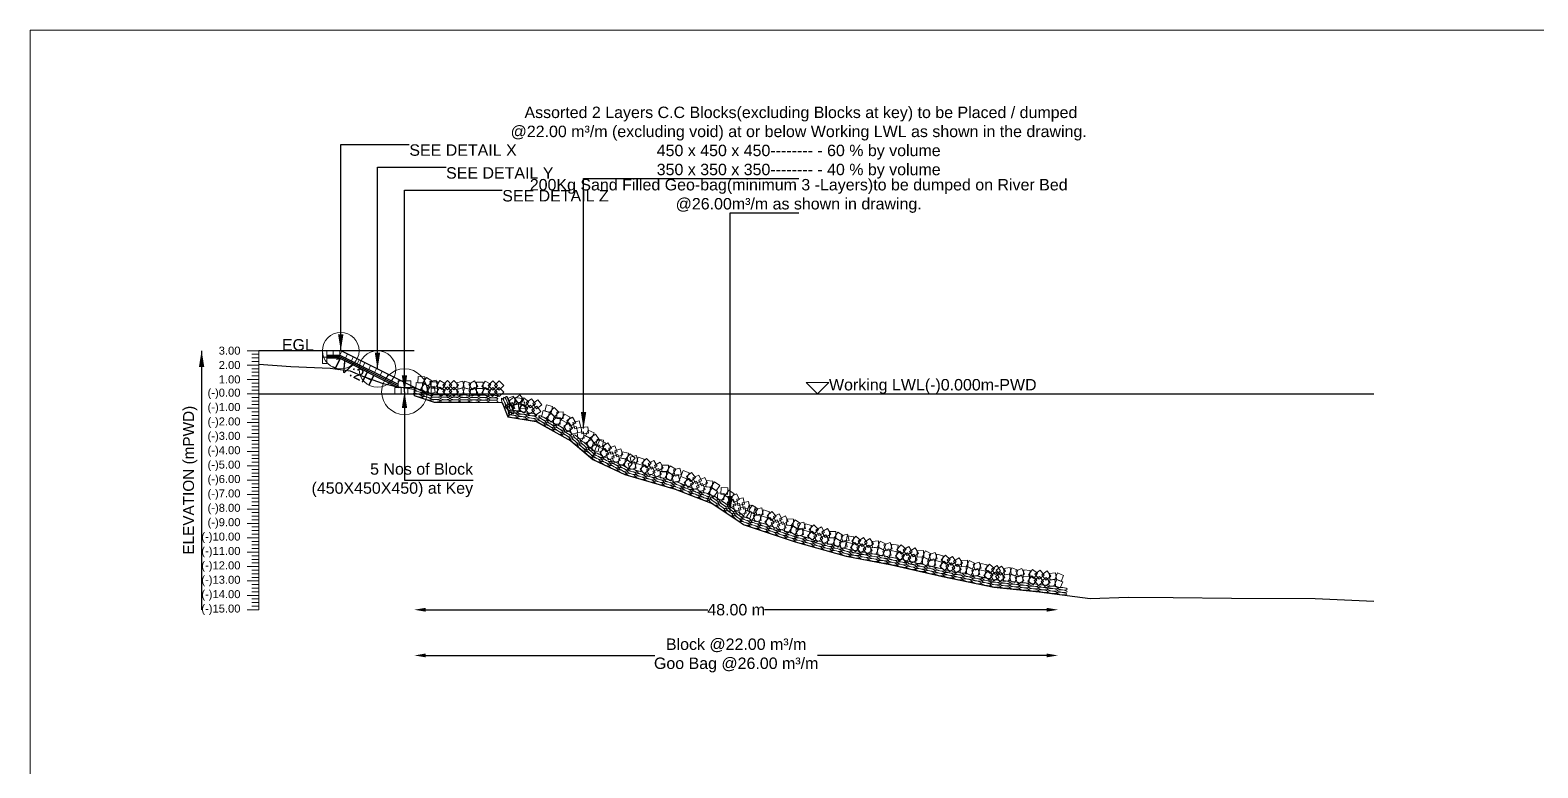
# Model space of a CAD drawing. Header units: inches. Extents: x 89000 to 380017, y -7071 to 0.
# Drawn here: x 310000 to 316595, y -3229 to 0 of the extents above; entities that cross this region are included whole.
import ezdxf

# ---------------------------------------------------------------- set-up
doc = ezdxf.new("R2010")
doc.units = ezdxf.units.IN
doc.header["$LTSCALE"] = 7
doc.header["$MEASUREMENT"] = 0
doc.header["$PDMODE"] = 3
for name, color, linetype, lineweight in [('Cross Section Labels', 7, 'Continuous', 9), ('Existing_Bed_Level for Xsection', 7, 'Continuous', 25), ('Long Section Labels', 7, 'Continuous', 9)]:
    doc.layers.add(name, color=color, linetype=linetype, lineweight=lineweight)
doc.styles.get("Standard").update_dxf_attribs({"font": 'arial.ttf'})
doc.dimstyles.new('Appron Lebeling Style', dxfattribs={"dimtxt": 50, "dimasz": 50, "dimexe": 0.18, "dimexo": 0.0625, "dimgap": 0.09, "dimtad": 0, "dimtih": 1, "dimtoh": 1, "dimdec": 4, "dimzin": 0, "dimdsep": 46, "dimtxsty": 'Standard', "dimcen": 0.09, "dimse1": 1, "dimse2": 1, "dimadec": 0, "dimazin": 0, "dimtfac": 1, "dimtdec": 4, "dimtofl": 0, "dimtmove": 0, "dimatfit": 3, "dimfxl": 1, "dimtolj": 1, "dimtzin": 0, "dimarcsym": 0})
doc.dimstyles.get("Standard").update_dxf_attribs({"dimtxt": 0.18, "dimasz": 0.18, "dimexe": 0.18, "dimexo": 0.0625, "dimgap": 0.09, "dimtad": 0, "dimtih": 1, "dimtoh": 1, "dimdec": 4, "dimzin": 0, "dimdsep": 46, "dimtxsty": 'Standard', "dimcen": 0.09, "dimadec": 0, "dimazin": 0, "dimtfac": 1, "dimtdec": 4, "dimtofl": 0, "dimtmove": 0, "dimatfit": 3, "dimfxl": 1, "dimtolj": 1, "dimtzin": 0, "dimarcsym": 0})

# ---------------------------------------------------------------- blocks, each defined once
blk = doc.blocks.new('*D55')
at = {"layer": 'Cross Section Labels', "color": 0, "lineweight": -2, "transparency": 16777216}
for p, q in [((311730, -2537.2), (312964.7, -2537.2)), ((314446.6, -2537.2), (313211.9, -2537.2))]:
    blk.add_line(p, q, dxfattribs=at)
at = {"layer": 'Cross Section Labels', "color": 0, "transparency": 16777216}
for points in [[(311730, -2528.8), (311730, -2545.5), (311680, -2537.2)], [(314446.6, -2528.8), (314446.6, -2545.5), (314496.6, -2537.2)]]:
    blk.add_solid(points, dxfattribs=at)
at = {"layer": 'Defpoints', "color": 0, "transparency": 16777216}
for p in [(311680, -1592.2), (314496.6, -2469.4), (314496.6, -2537.2)]:
    blk.add_point(p, dxfattribs=at)
at = {"layer": 'Cross Section Labels', "color": 0, "transparency": 16777216, "insert": (313088.3, -2537.2), "char_height": 50, "attachment_point": 5}
blk.add_mtext('\\A1;48.00 m', dxfattribs=at)
blk = doc.blocks.new('*D56')
at = {"layer": 'Cross Section Labels', "color": 0, "lineweight": -2, "transparency": 16777216}
for p, q in [((311730, -2737.2), (312732.7, -2737.2)), ((314446.6, -2737.2), (313443.9, -2737.2))]:
    blk.add_line(p, q, dxfattribs=at)
at = {"layer": 'Cross Section Labels', "color": 0, "transparency": 16777216}
for points in [[(311730, -2728.8), (311730, -2745.5), (311680, -2737.2)], [(314446.6, -2728.8), (314446.6, -2745.5), (314496.6, -2737.2)]]:
    blk.add_solid(points, dxfattribs=at)
at = {"layer": 'Defpoints', "color": 0, "transparency": 16777216}
for p in [(311680, -1592.2), (314496.6, -2469.4), (314496.6, -2737.2)]:
    blk.add_point(p, dxfattribs=at)
at = {"layer": 'Cross Section Labels', "color": 0, "transparency": 16777216, "insert": (313088.3, -2737.2), "char_height": 50, "attachment_point": 5}
blk.add_mtext('\\A1;Block @22.00 m³/m ^JGoo Bag @26.00 m³/m ', dxfattribs=at)

msp = doc.modelspace()

# ---------------------------------------------------------------- linework, layer by layer
at = {"layer": 'Cross Section Labels'}
for points in [[(310000, 0), (320000, 0), (320000, -7071), (310000, -7071)], [(313444.41214, -1592.17), (313494.41214, -1542.17), (313394.41214, -1542.17)]]:
    msp.add_lwpolyline(points, close=True, dxfattribs=at)
for centre, radius in [((311358.71214, -1403.17), 80), ((311519.36214, -1483.495), 80), ((311637.48714, -1582.72), 100)]:
    msp.add_circle(centre, radius, dxfattribs=at)
at = {"layer": 'Existing_Bed_Level for Xsection'}
for points in [[(311680.01214, -1403.17), (311000, -1403.17)], [(311736.71214, -1592.17), (311362.70279, -1405.16533), (311358.71214, -1403.17), (311354.25046, -1403.17), (311297.55046, -1403.17)], [(311297.55046, -1422.07), (311354.25046, -1422.07), (311609.13714, -1549.51334)], [(311297.55046, -1428.37), (311352.76323, -1428.37), (311609.13714, -1556.55696)], [(311297.55046, -1434.67), (311351.276, -1434.67), (311609.13714, -1563.60057)], [(311000, -1461.697), (311140.79612, -1473.037), (311312.66217, -1479.967), (311399.29389, -1491.559), (311453.16649, -1514.491), (311539.59872, -1545.991), (311593.74566, -1557.961), (311680.01214, -1571.821), (311680.01214, -1598.911), (311766.59748, -1627.891), (312064.56857, -1630.6), (312090.08293, -1692.97), (312212.78358, -1712.5), (312365.54382, -1798.18), (312461.92588, -1878.82), (312601.29417, -1945.6), (312821.12428, -2009.23), (312983.32808, -2071.6), (313123.63852, -2164.84), (313346.08878, -2240.44), (313569.1682, -2302.81), (313767.742, -2339.98), (313991.13723, -2391.01), (314214.95491, -2437.63), (314413.23644, -2458.42), (314637.23095, -2488.03), (314804.43126, -2481.73), (315000.26987, -2483.62), (315254.54823, -2486.77), (315621.28172, -2488.03), (315877.11118, -2500)], [(311000, -1592.17), (315877.11118, -1592.17)]]:
    msp.add_lwpolyline(points, dxfattribs=at)
at = {"layer": 'Long Section Labels'}
for points in [[(311000, -1403.17), (310950, -1403.17)], [(311000, -1418.92), (310970, -1418.92)], [(311000, -1434.67), (310970, -1434.67)], [(311000, -1450.42), (310970, -1450.42)], [(311000, -2537.17), (311000, -2474.17), (311000, -2411.17), (311000, -2348.17), (311000, -2285.17), (311000, -2222.17), (311000, -2159.17), (311000, -2096.17), (311000, -2033.17), (311000, -1970.17), (311000, -1907.17), (311000, -1844.17), (311000, -1781.17), (311000, -1718.17), (311000, -1655.17), (311000, -1592.17), (311000, -1529.17), (311000, -1466.17), (311000, -1403.17)], [(311000, -1466.17), (310950, -1466.17)], [(311000, -1481.92), (310970, -1481.92)], [(311000, -1497.67), (310970, -1497.67)], [(311000, -1513.42), (310970, -1513.42)], [(311000, -1529.17), (310950, -1529.17)], [(311000, -1544.92), (310970, -1544.92)], [(311000, -1560.67), (310970, -1560.67)], [(311000, -1576.42), (310970, -1576.42)], [(311000, -1592.17), (310950, -1592.17)], [(311000, -1607.92), (310970, -1607.92)], [(311000, -1623.67), (310970, -1623.67)], [(311000, -1639.42), (310970, -1639.42)], [(311000, -1655.17), (310950, -1655.17)], [(311000, -1670.92), (310970, -1670.92)], [(311000, -1686.67), (310970, -1686.67)], [(311000, -1702.42), (310970, -1702.42)], [(311000, -1718.17), (310950, -1718.17)], [(311000, -1733.92), (310970, -1733.92)], [(311000, -1749.67), (310970, -1749.67)], [(311000, -1765.42), (310970, -1765.42)], [(311000, -1781.17), (310950, -1781.17)], [(311000, -1844.17), (310950, -1844.17)], [(311000, -1796.92), (310970, -1796.92)], [(311000, -1812.67), (310970, -1812.67)], [(311000, -1828.42), (310970, -1828.42)], [(311000, -1907.17), (310950, -1907.17)], [(311000, -1859.92), (310970, -1859.92)], [(311000, -1875.67), (310970, -1875.67)], [(311000, -1891.42), (310970, -1891.42)], [(311000, -1970.17), (310950, -1970.17)], [(311000, -1922.92), (310970, -1922.92)], [(311000, -1938.67), (310970, -1938.67)], [(311000, -1954.42), (310970, -1954.42)], [(311000, -2033.17), (310950, -2033.17)], [(311000, -1985.92), (310970, -1985.92)], [(311000, -2001.67), (310970, -2001.67)], [(311000, -2017.42), (310970, -2017.42)], [(311000, -2096.17), (310950, -2096.17)], [(311000, -2048.92), (310970, -2048.92)], [(311000, -2064.67), (310970, -2064.67)], [(311000, -2080.42), (310970, -2080.42)], [(311000, -2159.17), (310950, -2159.17)], [(311000, -2111.92), (310970, -2111.92)], [(311000, -2127.67), (310970, -2127.67)], [(311000, -2143.42), (310970, -2143.42)], [(311000, -2174.92), (310970, -2174.92)], [(311000, -2222.17), (310950, -2222.17)], [(311000, -2190.67), (310970, -2190.67)], [(311000, -2206.42), (310970, -2206.42)], [(311000, -2237.92), (310970, -2237.92)], [(311000, -2285.17), (310950, -2285.17)], [(311000, -2253.67), (310970, -2253.67)], [(311000, -2269.42), (310970, -2269.42)], [(311000, -2300.92), (310970, -2300.92)], [(311000, -2348.17), (310950, -2348.17)], [(311000, -2316.67), (310970, -2316.67)], [(311000, -2332.42), (310970, -2332.42)], [(311000, -2363.92), (310970, -2363.92)], [(311000, -2411.17), (310950, -2411.17)], [(311000, -2379.67), (310970, -2379.67)], [(311000, -2395.42), (310970, -2395.42)], [(311000, -2426.92), (310970, -2426.92)], [(311000, -2474.17), (310950, -2474.17)], [(311000, -2442.67), (310970, -2442.67)], [(311000, -2458.42), (310970, -2458.42)], [(311000, -2489.92), (310970, -2489.92)], [(311000, -2505.67), (310970, -2505.67)], [(311000, -2537.17), (310950, -2537.17)], [(311000, -2521.42), (310970, -2521.42)]]:
    msp.add_lwpolyline(points, dxfattribs=at)
for points in [[(311297.55046, -1403.17), (311278.65046, -1403.17), (311278.65046, -1431.52), (311297.55046, -1431.52)], [(311297.55046, -1431.52), (311278.65046, -1431.52), (311278.65046, -1459.87), (311297.55046, -1459.87)], [(311325.90046, -1403.17), (311297.55046, -1403.17), (311297.55046, -1422.07), (311325.90046, -1422.07)], [(311354.25046, -1403.17), (311325.90046, -1403.17), (311325.90046, -1422.07), (311354.25046, -1422.07)], [(311388.0598, -1417.84383), (311362.70279, -1405.16533), (311354.25046, -1422.07), (311379.60747, -1434.74851)], [(311413.41681, -1430.52234), (311388.0598, -1417.84383), (311379.60747, -1434.74851), (311404.96448, -1447.42701)], [(311438.77382, -1443.20084), (311413.41681, -1430.52234), (311404.96448, -1447.42701), (311430.32149, -1460.10552)], [(311464.13084, -1455.87935), (311438.77382, -1443.20084), (311430.32149, -1460.10552), (311455.6785, -1472.78402)], [(311489.48785, -1468.55785), (311464.13084, -1455.87935), (311455.6785, -1472.78402), (311481.03551, -1485.46253)], [(311514.84486, -1481.23636), (311489.48785, -1468.55785), (311481.03551, -1485.46253), (311506.39252, -1498.14103)], [(311540.20187, -1493.91486), (311514.84486, -1481.23636), (311506.39252, -1498.14103), (311531.74953, -1510.81954)], [(311565.55888, -1506.59337), (311540.20187, -1493.91486), (311531.74953, -1510.81954), (311557.10654, -1523.49804)], [(311590.91589, -1519.27187), (311565.55888, -1506.59337), (311557.10654, -1523.49804), (311582.46355, -1536.17655)], [(311725.76921, -1517.19078), (311697.47191, -1515.4631), (311695.74423, -1543.76041), (311724.04153, -1545.48809)], [(311616.2729, -1531.95038), (311590.91589, -1519.27187), (311582.46355, -1536.17655), (311607.82056, -1548.85505)], [(311623.31214, -1563.82), (311594.96214, -1563.82), (311594.96214, -1592.17), (311623.31214, -1592.17)], [(311637.48714, -1535.47), (311609.13714, -1535.47), (311609.13714, -1563.82), (311637.48714, -1563.82)], [(311651.66214, -1563.82), (311623.31214, -1563.82), (311623.31214, -1592.17), (311651.66214, -1592.17)], [(311665.83714, -1535.47), (311637.48714, -1535.47), (311637.48714, -1563.82), (311665.83714, -1563.82)], [(311680.01214, -1563.82), (311651.66214, -1563.82), (311651.66214, -1592.17), (311680.01214, -1592.17)], [(311716.77113, -1544.07492), (311688.47382, -1542.34724), (311686.74614, -1570.64455), (311715.04345, -1572.37223)], [(311748.28798, -1562.36697), (311724.65191, -1546.71261), (311708.99756, -1570.34868), (311732.63363, -1586.00303)], [(311757.28607, -1535.48283), (311733.65, -1519.82847), (311717.99565, -1543.46454), (311741.63172, -1559.11889)], [(311766.60286, -1558.64709), (311738.8181, -1564.27996), (311744.45096, -1592.06473), (311772.23573, -1586.43186)], [(311775.60095, -1531.76295), (311747.81618, -1537.39582), (311753.44904, -1565.18059), (311781.23381, -1559.54772)], [(311782.49926, -1567.55307), (311754.15043, -1567.29534), (311753.8927, -1595.64417), (311782.24153, -1595.9019)], [(311782.75699, -1539.20424), (311754.40817, -1538.94651), (311754.15043, -1567.29534), (311782.49926, -1567.55307)], [(311815.95158, -1576.83257), (311791.52103, -1562.44958), (311777.13803, -1586.88013), (311801.56859, -1601.26313)], [(311816.20931, -1548.48374), (311791.77876, -1534.10075), (311777.39577, -1558.53131), (311801.82632, -1572.9143)], [(311825.08386, -1562.06851), (311804.84806, -1581.92386), (311824.70341, -1602.15966), (311844.93921, -1582.30431)], [(311825.3416, -1533.71968), (311805.1058, -1553.57503), (311824.96114, -1573.81083), (311845.19694, -1553.95548)], [(311873.28818, -1582.54608), (311853.41673, -1562.3261), (311833.19675, -1582.19755), (311853.0682, -1602.41754)], [(311873.54592, -1554.19725), (311853.67446, -1533.97727), (311833.45448, -1553.84873), (311853.32593, -1574.06871)], [(311891.76848, -1565.35859), (311864.32033, -1572.45236), (311871.41411, -1599.90051), (311898.86225, -1592.80674)], [(311892.02622, -1537.00976), (311864.57807, -1544.10353), (311871.67184, -1571.55168), (311899.11999, -1564.45791)], [(311927.39326, -1573.02579), (311900.07863, -1565.43414), (311892.48698, -1592.74878), (311919.80162, -1600.34043)], [(311927.651, -1544.67696), (311900.33636, -1537.08531), (311892.74471, -1564.39995), (311920.05935, -1571.9916)], [(311943.66475, -1563.83279), (311918.97672, -1577.76922), (311932.91316, -1602.45724), (311957.60118, -1588.52081)], [(311943.92248, -1535.48396), (311919.23446, -1549.42039), (311933.17089, -1574.10841), (311957.85891, -1560.17198)], [(311980.94106, -1569.3572), (311952.59223, -1569.09947), (311952.3345, -1597.4483), (311980.68333, -1597.70603)], [(311981.19879, -1541.00837), (311952.84996, -1540.75064), (311952.59223, -1569.09947), (311980.94106, -1569.3572)], [(312014.39338, -1578.6367), (311989.96283, -1564.25371), (311975.57983, -1588.68426), (312000.01039, -1603.06726)], [(312014.65111, -1550.28787), (311990.22056, -1535.90488), (311975.83757, -1560.33544), (312000.26812, -1574.71843)], [(312023.52566, -1563.87264), (312003.28986, -1583.72799), (312023.14521, -1603.96379), (312043.38101, -1584.10844)], [(312023.78339, -1535.52381), (312003.54759, -1555.37916), (312023.40294, -1575.61496), (312043.63874, -1555.75961)], [(312071.72998, -1584.35021), (312051.85853, -1564.13023), (312031.63854, -1584.00169), (312051.51, -1604.22167)], [(312071.98772, -1556.00138), (312052.11626, -1535.7814), (312031.89628, -1555.65286), (312051.76773, -1575.87284)], [(312109.84324, -1629.62331), (312083.36241, -1639.74696), (312093.48606, -1666.22779), (312119.96689, -1656.10414)], [(312114.29955, -1601.62575), (312087.81872, -1611.74939), (312097.94237, -1638.23022), (312124.4232, -1628.10657)], [(312132.98612, -1629.69174), (312115.82209, -1607.12808), (312093.25843, -1624.29211), (312110.42246, -1646.85577)], [(312139.70405, -1665.50767), (312136.13268, -1637.38352), (312108.00853, -1640.95489), (312111.5799, -1669.07904)], [(312145.88916, -1640.61124), (312117.89159, -1636.15492), (312113.43528, -1664.15249), (312141.43284, -1668.6088)], [(312150.34547, -1612.61367), (312122.3479, -1608.15736), (312117.89159, -1636.15492), (312145.88916, -1640.61124)], [(312159.22547, -1618.95773), (312142.06144, -1596.39407), (312119.49778, -1613.5581), (312136.66181, -1636.12176)], [(312165.9434, -1654.77365), (312162.37203, -1626.6495), (312134.24788, -1630.22088), (312137.81925, -1658.34503)], [(312177.59679, -1654.74605), (312155.56765, -1636.90117), (312137.72278, -1658.93031), (312159.75191, -1676.77518)], [(312182.0531, -1626.74848), (312160.02397, -1608.9036), (312142.17909, -1630.93274), (312164.20823, -1648.77762)], [(312188.81632, -1641.49848), (312165.86134, -1658.13552), (312182.49838, -1681.0905), (312205.45336, -1664.45346)], [(312193.27264, -1613.50091), (312170.31765, -1630.13795), (312186.95469, -1653.09294), (312209.90968, -1636.45589)], [(312233.45344, -1668.89401), (312216.79812, -1645.95228), (312193.8564, -1662.6076), (312210.51171, -1685.54933)], [(312237.90975, -1640.89644), (312221.25444, -1617.95471), (312198.31271, -1634.61003), (312214.96803, -1657.55176)], [(312285.6041, -1647.84019), (312258.12953, -1640.84944), (312251.13878, -1668.32401), (312278.61335, -1675.31476)], [(312271.73565, -1672.56646), (312244.26108, -1665.57571), (312237.27033, -1693.05028), (312264.7449, -1700.04103)], [(312299.27424, -1696.43144), (312278.98388, -1676.63184), (312259.18429, -1696.9222), (312279.47465, -1716.72179)], [(312313.14269, -1671.70516), (312292.85233, -1651.90557), (312273.05274, -1672.19593), (312293.34309, -1691.99552)], [(312317.96168, -1696.20339), (312289.61367, -1696.53913), (312289.9494, -1724.88714), (312318.29741, -1724.5514)], [(312331.83012, -1671.47712), (312303.48211, -1671.81285), (312303.81785, -1700.16086), (312332.16586, -1699.82513)], [(312347.97918, -1718.9848), (312323.2529, -1705.11635), (312309.38445, -1729.84263), (312334.11073, -1743.71107)], [(312361.84762, -1694.25852), (312337.12135, -1680.39008), (312323.2529, -1705.11635), (312347.97918, -1718.9848)], [(312386.70596, -1718.49136), (312372.21201, -1694.12647), (312347.84712, -1708.62042), (312362.34107, -1732.98531)], [(312401.81625, -1709.94412), (312374.5226, -1717.6109), (312382.18938, -1744.90454), (312409.48302, -1737.23777)], [(312372.83751, -1743.21763), (312358.34356, -1718.85274), (312333.97867, -1733.34669), (312348.47262, -1757.71158)], [(312387.9478, -1734.6704), (312360.65415, -1742.33717), (312368.32093, -1769.63082), (312395.61457, -1761.96404)], [(312423.53329, -1786.31302), (312421.01087, -1758.07546), (312392.77331, -1760.59788), (312395.29573, -1788.83544)], [(312441.7253, -1764.56968), (312439.20289, -1736.33211), (312410.96532, -1738.85453), (312413.48774, -1767.09209)], [(312448.72299, -1784.76051), (312423.00969, -1772.82112), (312411.07031, -1798.53442), (312436.78361, -1810.4738)], [(312466.915, -1763.01716), (312441.20171, -1751.07778), (312429.26232, -1776.79107), (312454.97562, -1788.73046)], [(312489.57819, -1791.55294), (312473.28882, -1768.34995), (312450.08583, -1784.63931), (312466.3752, -1807.84231)], [(312471.38618, -1813.29629), (312455.09681, -1790.09329), (312431.89382, -1806.38266), (312448.18319, -1829.58566)], [(312489.79493, -1816.5197), (312461.87156, -1811.61991), (312456.97177, -1839.54328), (312484.89514, -1844.44307)], [(312504.94393, -1832.36806), (312479.3774, -1820.11755), (312467.12689, -1845.68408), (312492.69342, -1857.93459)], [(312507.98694, -1794.77635), (312480.06357, -1789.87656), (312475.16378, -1817.79993), (312503.08715, -1822.69972)], [(312517.19444, -1806.80153), (312491.62791, -1794.55102), (312479.3774, -1820.11755), (312504.94393, -1832.36806)], [(312531.30841, -1854.95304), (312515.27839, -1831.57011), (312491.89547, -1847.60013), (312507.92548, -1870.98305)], [(312543.55892, -1829.38651), (312527.52891, -1806.00358), (312504.14598, -1822.0336), (312520.17599, -1845.41652)], [(312545.83809, -1845.45228), (312519.09365, -1854.85748), (312528.49885, -1881.60191), (312555.24329, -1872.19671)], [(312558.0886, -1819.88575), (312531.34416, -1829.29095), (312540.74936, -1856.03538), (312567.4938, -1846.63018)], [(312593.06723, -1858.8663), (312583.64073, -1832.12936), (312556.9038, -1841.55585), (312566.33029, -1868.29279)], [(312617.09078, -1851.13324), (312589.22369, -1845.92285), (312584.0133, -1873.78993), (312611.88039, -1879.00032)], [(312580.81671, -1884.43283), (312571.39022, -1857.69589), (312544.65328, -1867.12238), (312554.07978, -1893.85932)], [(312604.84027, -1876.69977), (312576.97318, -1871.48938), (312571.76279, -1899.35646), (312599.62988, -1904.56685)], [(312633.85582, -1898.74538), (312612.33481, -1880.29087), (312593.8803, -1901.81188), (312615.40131, -1920.26638)], [(312646.10633, -1873.17885), (312624.58532, -1854.72434), (312606.13081, -1876.24535), (312627.65182, -1894.69985)], [(312643.85906, -1889.55968), (312616.33006, -1896.33295), (312623.10333, -1923.86194), (312650.63232, -1917.08868)], [(312651.74143, -1862.32752), (312624.21244, -1869.10079), (312630.9857, -1896.62978), (312658.51469, -1889.85651)], [(312678.27062, -1904.91829), (312651.03846, -1897.03592), (312643.15609, -1924.26808), (312670.38825, -1932.15045)], [(312686.153, -1877.68612), (312658.92083, -1869.80375), (312651.03846, -1897.03592), (312678.27062, -1904.91829)], [(312707.98824, -1922.86348), (312688.33345, -1902.43283), (312667.9028, -1922.08763), (312687.55759, -1942.51828)], [(312715.87061, -1895.63132), (312696.21582, -1875.20067), (312675.78517, -1894.85546), (312695.43996, -1915.28612)], [(312720.75903, -1911.1041), (312695.92386, -1924.77658), (312709.59634, -1949.61175), (312734.43151, -1935.93927)], [(312728.6414, -1883.87194), (312703.80623, -1897.54442), (312717.47871, -1922.37959), (312742.31388, -1908.70711)], [(312769.55048, -1916.57415), (312755.85823, -1891.74987), (312731.03395, -1905.44212), (312744.72621, -1930.2664)], [(312791.97657, -1904.99822), (312763.63209, -1904.43832), (312763.0722, -1932.78279), (312791.41667, -1933.34269)], [(312824.22057, -1921.97571), (312799.95937, -1907.30885), (312785.29252, -1931.57005), (312809.55372, -1946.23691)], [(312761.66811, -1943.80631), (312747.97586, -1918.98203), (312723.15158, -1932.67429), (312736.84384, -1957.49856)], [(312784.09419, -1932.23038), (312755.74972, -1931.67049), (312755.18983, -1960.01496), (312783.5343, -1960.57485)], [(312816.3382, -1949.20787), (312792.077, -1934.54101), (312777.41015, -1958.80221), (312801.67135, -1973.46907)], [(312834.4842, -1944.73628), (312806.95521, -1951.50955), (312813.72847, -1979.03854), (312841.25747, -1972.26528)], [(312842.36657, -1917.50412), (312814.83758, -1924.27739), (312821.61084, -1951.80638), (312849.13984, -1945.03311)], [(312872.90987, -1964.34541), (312846.44864, -1954.17063), (312836.27387, -1980.63186), (312862.7351, -1990.80663)], [(312883.08464, -1937.88418), (312856.62342, -1927.70941), (312846.44864, -1954.17063), (312872.90987, -1964.34541)], [(312900.98982, -1984.75823), (312883.14792, -1962.72668), (312861.11637, -1980.56858), (312878.95828, -2002.60013)], [(312911.1646, -1958.297), (312893.32269, -1936.26545), (312871.29115, -1954.10736), (312889.13305, -1976.1389)], [(312914.71642, -1974.13013), (312888.80628, -1985.63608), (312900.31223, -2011.54622), (312926.22237, -2000.04028)], [(312924.8912, -1947.6689), (312898.98105, -1959.17485), (312910.487, -1985.085), (312936.39714, -1973.57905)], [(312962.8641, -1983.73892), (312951.33752, -1957.83795), (312925.43655, -1969.36452), (312936.96312, -1995.2655)], [(312986.19523, -1974.11657), (312958.00162, -1971.14282), (312955.02787, -1999.33642), (312983.22148, -2002.31017)], [(313016.87485, -1993.78053), (312993.95204, -1977.09919), (312977.2707, -2000.022), (313000.19351, -2016.70334)], [(312952.68933, -2010.20015), (312941.16275, -1984.29917), (312915.26178, -1995.82575), (312926.78835, -2021.72673)], [(312976.02046, -2000.57779), (312947.82685, -1997.60404), (312944.8531, -2025.79765), (312973.04671, -2028.7714)], [(313006.70008, -2020.24176), (312983.77727, -2003.56042), (312967.09593, -2026.48323), (312990.01874, -2043.16457)], [(313035.97063, -2027.74037), (313007.67781, -2025.9408), (313005.87824, -2054.23363), (313034.17107, -2056.0332)], [(313051.66138, -2004.12845), (313023.36855, -2002.32888), (313021.56899, -2030.62171), (313049.86181, -2032.42127)], [(313064.1877, -2052.71716), (313040.57577, -2037.02641), (313024.88502, -2060.63834), (313048.49695, -2076.32908)], [(313079.87844, -2029.10524), (313056.26652, -2013.41449), (313040.57577, -2037.02641), (313064.1877, -2052.71716)], [(313102.84171, -2055.14089), (313090.22335, -2029.7539), (313064.83636, -2042.37225), (313077.45471, -2067.75925)], [(313087.15096, -2078.75282), (313074.5326, -2053.36582), (313049.14561, -2065.98418), (313061.76396, -2091.37117)], [(313102.86189, -2071.36751), (313075.06847, -2076.95756), (313080.65853, -2104.75098), (313108.45194, -2099.16092)], [(313118.55264, -2047.75559), (313090.75922, -2053.34564), (313096.34927, -2081.13905), (313124.14269, -2075.549)], [(313132.0727, -2114.83838), (313126.46052, -2087.04942), (313098.67156, -2092.66161), (313104.28375, -2120.45056)], [(313147.76345, -2091.22645), (313142.15126, -2063.4375), (313114.36231, -2069.04968), (313119.97449, -2096.83863)], [(313156.93892, -2110.52536), (313130.06868, -2101.48587), (313121.02919, -2128.35611), (313147.89943, -2137.39561)], [(313173.35463, -2122.24746), (313149.79123, -2106.48393), (313134.0277, -2130.04732), (313157.59109, -2145.81086)], [(313172.62967, -2086.91344), (313145.75943, -2077.87395), (313136.71993, -2104.74419), (313163.59018, -2113.78368)], [(313182.47699, -2095.40524), (313158.9136, -2079.6417), (313143.15006, -2103.2051), (313166.71346, -2118.96863)], [(313200.80889, -2091.77014), (313172.99836, -2097.2744), (313178.50262, -2125.08493), (313206.31315, -2119.58067)], [(313234.48027, -2108.68997), (313207.63805, -2099.5676), (313198.51568, -2126.40983), (313225.35791, -2135.53219)], [(313263.34407, -2127.9785), (313244.64644, -2106.66838), (313223.33633, -2125.36601), (313242.03395, -2146.67613)], [(313191.68652, -2118.61236), (313163.87599, -2124.11662), (313169.38025, -2151.92715), (313197.19078, -2146.42289)], [(313225.35791, -2135.53219), (313198.51568, -2126.40983), (313189.39332, -2153.25205), (313216.23554, -2162.37441)], [(313254.22171, -2154.82073), (313235.52408, -2133.51061), (313214.21396, -2152.20824), (313232.91159, -2173.51836)], [(313267.5181, -2143.6591), (313242.08231, -2156.1788), (313254.60202, -2181.6146), (313280.03781, -2169.09489)], [(313276.64046, -2116.81687), (313251.20467, -2129.33658), (313263.72438, -2154.77237), (313289.16017, -2142.25266)], [(313306.88517, -2178.20214), (313294.34521, -2152.77632), (313268.9194, -2165.31628), (313281.45936, -2190.7421)], [(313316.00753, -2151.35991), (313303.46757, -2125.9341), (313278.04176, -2138.47406), (313290.58172, -2163.89987)], [(313329.8183, -2167.66635), (313301.52929, -2165.80778), (313299.67071, -2194.09679), (313327.95973, -2195.95537)], [(313338.94066, -2140.82413), (313310.65165, -2138.96556), (313308.79308, -2167.25457), (313337.08209, -2169.11314)], [(313361.25019, -2186.10401), (313337.6868, -2170.34047), (313321.92327, -2193.90387), (313345.48666, -2209.6674)], [(313370.37256, -2159.26178), (313346.80916, -2143.49825), (313331.04563, -2167.06164), (313354.60903, -2182.82518)], [(313383.97938, -2153.41301), (313356.51334, -2160.4372), (313363.53754, -2187.90324), (313391.00357, -2180.87905)], [(313418.52967, -2168.45695), (313391.22671, -2160.82342), (313383.59317, -2188.12637), (313410.89613, -2195.75991)], [(313448.40981, -2186.13022), (313428.56939, -2165.87977), (313408.31895, -2185.72019), (313428.15936, -2205.97063)], [(313461.07275, -2174.25479), (313436.36338, -2188.15333), (313450.26192, -2212.8627), (313474.97129, -2198.96416)], [(313376.34584, -2180.71597), (313348.8798, -2187.74016), (313355.904, -2215.2062), (313383.37003, -2208.182)], [(313410.89613, -2195.75991), (313383.59317, -2188.12637), (313375.95963, -2215.42933), (313403.26259, -2223.06287)], [(313440.77627, -2213.43318), (313420.93585, -2193.18273), (313400.68541, -2213.02315), (313420.52582, -2233.27359)], [(313453.43921, -2201.55775), (313428.72984, -2215.45629), (313442.62838, -2240.16566), (313467.33775, -2226.26712)], [(313494.64501, -2233.88528), (313480.7268, -2209.18699), (313456.0285, -2223.1052), (313469.94671, -2247.8035)], [(313502.27855, -2206.58232), (313488.36033, -2181.88403), (313463.66204, -2195.80224), (313477.58025, -2220.50054)], [(313516.96452, -2222.10519), (313488.61612, -2221.80397), (313488.3149, -2250.15237), (313516.6633, -2250.45359)], [(313524.59806, -2194.80223), (313496.24966, -2194.50101), (313495.94844, -2222.84941), (313524.29684, -2223.15063)], [(313549.36211, -2238.78773), (313524.96808, -2224.34288), (313510.52323, -2248.73691), (313534.91726, -2263.18176)], [(313556.99565, -2211.48477), (313532.60162, -2197.03992), (313518.15677, -2221.43395), (313542.5508, -2235.8788)], [(313567.46655, -2234.15074), (313540.00052, -2241.17494), (313547.02471, -2268.64098), (313574.49075, -2261.61678)], [(313575.10009, -2206.84778), (313547.63406, -2213.87198), (313554.65825, -2241.33802), (313582.12429, -2234.31382)], [(313597.20121, -2246.52692), (313569.3352, -2241.31083), (313564.1191, -2269.17684), (313591.98512, -2274.39294)], [(313602.41731, -2218.66091), (313574.55129, -2213.44481), (313569.3352, -2241.31083), (313597.20121, -2246.52692)], [(313633.7288, -2233.65282), (313612.19313, -2215.21543), (313593.75574, -2236.75111), (313615.29141, -2255.18849)], [(313645.30447, -2220.71528), (313621.90551, -2236.72188), (313637.9121, -2260.12084), (313661.31106, -2244.11424)], [(313689.18002, -2249.31464), (313673.15479, -2225.92844), (313649.76858, -2241.95366), (313665.79381, -2265.33987)], [(313710.38358, -2235.62742), (313682.11749, -2237.80698), (313684.29705, -2266.07308), (313712.56315, -2263.89351)], [(313744.11622, -2249.4122), (313718.55219, -2237.15646), (313706.29645, -2262.72048), (313731.86047, -2274.97623)], [(313628.5127, -2261.51883), (313606.97703, -2243.08145), (313588.53964, -2264.61712), (313610.07532, -2283.05451)], [(313640.08837, -2248.58129), (313616.68941, -2264.58789), (313632.69601, -2287.98685), (313656.09497, -2271.98025)], [(313683.96392, -2277.18066), (313667.9387, -2253.79445), (313644.55249, -2269.81968), (313660.57772, -2293.20588)], [(313705.16749, -2263.49343), (313676.90139, -2265.673), (313679.08096, -2293.93909), (313707.34705, -2291.75953)], [(313738.90012, -2277.27822), (313713.3361, -2265.02247), (313701.08035, -2290.5865), (313726.64438, -2302.84224)], [(313756.52957, -2271.07541), (313729.78321, -2280.47514), (313739.18294, -2307.22149), (313765.9293, -2297.82177)], [(313761.74567, -2243.2094), (313734.99931, -2252.60912), (313744.39903, -2279.35548), (313771.14539, -2269.95575)], [(313792.26333, -2283.03959), (313764.39731, -2277.82349), (313759.18121, -2305.68951), (313787.04723, -2310.9056)], [(313797.47942, -2255.17357), (313769.6134, -2249.95748), (313764.39731, -2277.82349), (313792.26333, -2283.03959)], [(313825.18909, -2300.27091), (313804.39893, -2280.99679), (313785.12481, -2301.78695), (313805.91497, -2321.06107)], [(313831.50244, -2272.63282), (313810.71228, -2253.3587), (313791.43816, -2274.14886), (313812.22832, -2293.42298)], [(313837.26704, -2287.80098), (313813.25374, -2302.87029), (313828.32305, -2326.88359), (313852.33635, -2311.81427)], [(313843.58039, -2260.16289), (313819.56709, -2275.2322), (313834.6364, -2299.24549), (313858.6497, -2284.17618)], [(313879.978, -2318.11206), (313864.88957, -2294.11077), (313840.88828, -2309.1992), (313855.97671, -2333.20049)], [(313886.29134, -2290.47397), (313871.20292, -2266.47268), (313847.20163, -2281.56111), (313862.29006, -2305.5624)], [(313901.70594, -2305.27354), (313873.37579, -2306.33427), (313874.43652, -2334.66441), (313902.76667, -2333.60369)], [(313908.01929, -2277.63545), (313879.68914, -2278.69617), (313880.74986, -2307.02632), (313909.08001, -2305.9656)], [(313934.86742, -2320.38075), (313909.80774, -2307.12423), (313896.55123, -2332.1839), (313921.6109, -2345.44042)], [(313941.18077, -2292.74266), (313916.12109, -2279.48614), (313902.86457, -2304.54581), (313927.92425, -2317.80233)], [(313959.04159, -2287.24145), (313931.94463, -2295.57675), (313940.27993, -2322.67371), (313967.37689, -2314.33841)], [(313994.27457, -2300.60856), (313966.63648, -2294.29521), (313960.32313, -2321.9333), (313987.96123, -2328.24665)], [(314024.96909, -2316.82626), (314004.17893, -2297.55214), (313984.90481, -2318.3423), (314005.69497, -2337.61642)], [(314035.37336, -2303.49009), (314011.65408, -2319.01808), (314027.18206, -2342.73736), (314050.90134, -2327.20937)], [(313952.72824, -2314.87954), (313925.63128, -2323.21485), (313933.96659, -2350.31181), (313961.06355, -2341.9765)], [(313987.96123, -2328.24665), (313960.32313, -2321.9333), (313954.00979, -2349.5714), (313981.64788, -2355.88474)], [(314018.65574, -2344.46435), (313997.86558, -2325.19023), (313978.59146, -2345.98039), (313999.38162, -2365.25451)], [(314029.59229, -2331.2444), (314005.87301, -2346.77239), (314021.40099, -2370.49167), (314045.12027, -2354.96368)], [(314072.87784, -2360.72913), (314057.33097, -2337.02222), (314033.62406, -2352.56909), (314049.17093, -2376.27599)], [(314078.65891, -2332.97482), (314063.11204, -2309.26791), (314039.40514, -2324.81478), (314054.952, -2348.52168)], [(314094.35506, -2347.47544), (314066.05053, -2349.08038), (314067.65546, -2377.38491), (314095.96, -2375.77998)], [(314100.13613, -2319.72113), (314071.8316, -2321.32607), (314073.43653, -2349.6306), (314101.74107, -2348.02567)], [(314127.80072, -2361.94261), (314102.49093, -2349.1701), (314089.71842, -2374.47989), (314115.02821, -2387.2524)], [(314133.58179, -2334.1883), (314108.272, -2321.41579), (314095.49949, -2346.72558), (314120.80928, -2359.49809)], [(314145.55253, -2356.09919), (314118.62075, -2364.95367), (314127.47523, -2391.88545), (314154.40701, -2383.03097)], [(314151.3336, -2328.34488), (314124.40182, -2337.19936), (314133.2563, -2364.13114), (314160.18808, -2355.27666)], [(314181.03588, -2368.78677), (314153.28157, -2363.0057), (314147.5005, -2390.76001), (314175.25481, -2396.54108)], [(314186.81695, -2341.03246), (314159.06264, -2335.25139), (314153.28157, -2363.0057), (314181.03588, -2368.78677)], [(314212.03638, -2384.41163), (314190.87967, -2365.54059), (314172.00863, -2386.69729), (314193.16533, -2405.56834)], [(314217.81745, -2356.65732), (314196.66074, -2337.78628), (314177.7897, -2358.94298), (314198.9464, -2377.81403)], [(314223.87246, -2371.7119), (314200.15318, -2387.23989), (314215.68116, -2410.95916), (314239.40044, -2395.43118)], [(314229.65353, -2343.95759), (314205.93425, -2359.48558), (314221.46223, -2383.20486), (314245.18151, -2367.67687)], [(314263.22306, -2396.1241), (314245.36754, -2374.10359), (314223.34703, -2391.95911), (314241.20255, -2413.97962)], [(314266.17938, -2367.92866), (314248.32386, -2345.90815), (314226.30335, -2363.76367), (314244.15887, -2385.78418)], [(314286.2125, -2352.57923), (314258.21354, -2357.02678), (314262.66109, -2385.02574), (314290.66005, -2380.57819)], [(314320.9452, -2363.60425), (314294.47769, -2353.44584), (314284.31928, -2379.91335), (314310.78679, -2390.07176)], [(314338.01821, -2356.00262), (314312.11518, -2367.52459), (314323.63714, -2393.42762), (314349.54017, -2381.90565)], [(314374.59899, -2365.05188), (314346.40355, -2362.09556), (314343.44723, -2390.291), (314371.64267, -2393.24731)], [(314407.01555, -2377.47498), (314384.06577, -2360.83075), (314367.42155, -2383.78053), (314390.37132, -2400.42476)], [(314417.51236, -2363.64772), (314395.47764, -2381.4857), (314413.31562, -2403.52042), (314435.35034, -2385.68244)], [(314465.41063, -2390.00444), (314448.15518, -2367.51062), (314425.66136, -2384.76606), (314442.9168, -2407.25989)], [(314283.25619, -2380.77467), (314255.25723, -2385.22222), (314259.70478, -2413.22118), (314287.70374, -2408.77363)], [(314317.98888, -2391.79969), (314291.52137, -2381.64128), (314281.36296, -2408.10879), (314307.83047, -2418.2672)], [(314335.06189, -2384.19806), (314309.15886, -2395.72003), (314320.68083, -2421.62305), (314346.58385, -2410.10109)], [(314371.64267, -2393.24731), (314343.44723, -2390.291), (314340.49092, -2418.48643), (314368.68635, -2421.44275)], [(314404.05923, -2405.67042), (314381.10946, -2389.02619), (314364.46523, -2411.97597), (314387.41501, -2428.62019)], [(314414.55604, -2391.84316), (314392.52132, -2409.68114), (314410.3593, -2431.71586), (314432.39402, -2413.87788)], [(314461.69534, -2418.10994), (314444.4399, -2395.61612), (314421.94607, -2412.87156), (314439.20151, -2435.36539)], [(314482.13495, -2403.30611), (314454.02628, -2406.99729), (314457.71746, -2435.10597), (314485.82614, -2431.41478)], [(314485.85024, -2375.20061), (314457.74156, -2378.89179), (314461.43275, -2407.00047), (314489.54142, -2403.30928)], [(314516.55783, -2415.26339), (314490.37377, -2404.3952), (314479.50558, -2430.57926), (314505.68965, -2441.44745)], [(314520.27312, -2387.15789), (314494.08905, -2376.2897), (314483.22087, -2402.47376), (314509.40493, -2413.34195)]]:
    msp.add_lwpolyline(points, close=True, dxfattribs=at)
for centre, major_axis in [((311698.60092, -1588.19169), (19.88231, -6.65458)), ((311702.0002, -1578.03546), (19.88231, -6.65458)), ((311741.76483, -1591.34463), (19.88231, -6.65458)), ((311695.20164, -1598.34792), (19.88231, -6.65458)), ((311734.96627, -1611.65709), (19.88231, -6.65458)), ((311738.36555, -1601.50086), (19.88231, -6.65458)), ((311773.43047, -1622.5979), (20.96553, -0.19061)), ((311773.52783, -1611.88834), (20.96553, -0.19061)), ((311773.6252, -1601.17879), (20.96553, -0.19061)), ((311815.36153, -1622.97912), (20.96553, -0.19061)), ((311815.4589, -1612.26956), (20.96553, -0.19061)), ((311815.55627, -1601.56), (20.96553, -0.19061)), ((311857.2926, -1623.36033), (20.96553, -0.19061)), ((311857.38997, -1612.65077), (20.96553, -0.19061)), ((311857.48733, -1601.94122), (20.96553, -0.19061)), ((311899.22367, -1623.74155), (20.96553, -0.19061)), ((311899.32103, -1613.03199), (20.96553, -0.19061)), ((311899.4184, -1602.32243), (20.96553, -0.19061)), ((311941.15474, -1624.12276), (20.96553, -0.19061)), ((311941.2521, -1613.41321), (20.96553, -0.19061)), ((311941.34947, -1602.70365), (20.96553, -0.19061)), ((311983.0858, -1624.50398), (20.96553, -0.19061)), ((311983.18317, -1613.79442), (20.96553, -0.19061)), ((311983.28053, -1603.08486), (20.96553, -0.19061)), ((312025.01687, -1624.88519), (20.96553, -0.19061)), ((312025.11424, -1614.17564), (20.96553, -0.19061)), ((312025.2116, -1603.46608), (20.96553, -0.19061)), ((312070.40738, -1630.72972), (7.9384, -19.40546)), ((312080.32003, -1626.67465), (7.9384, -19.40546)), ((312090.23267, -1622.61958), (7.9384, -19.40546)), ((312096.19682, -1665.48556), (7.9384, -19.40546)), ((312106.10947, -1661.43049), (7.9384, -19.40546)), ((312086.28418, -1669.54063), (7.9384, -19.40546)), ((312109.50029, -1690.63821), (20.70576, -3.29569)), ((312111.18379, -1680.06135), (20.70576, -3.29569)), ((312112.86728, -1669.48449), (20.70576, -3.29569)), ((312150.9118, -1697.22959), (20.70576, -3.29569)), ((312152.5953, -1686.65273), (20.70576, -3.29569)), ((312154.2788, -1676.07588), (20.70576, -3.29569)), ((312192.32332, -1703.82097), (20.70576, -3.29569)), ((312194.00681, -1693.24412), (20.70576, -3.29569)), ((312195.69031, -1682.66726), (20.70576, -3.29569)), ((312233.16304, -1717.79061), (18.28645, -10.25649)), ((312238.40223, -1708.44958), (18.28645, -10.25649)), ((312243.64143, -1699.10854), (18.28645, -10.25649)), ((312280.21433, -1719.62152), (18.28645, -10.25649)), ((312269.73595, -1738.30359), (18.28645, -10.25649)), ((312274.97514, -1728.96255), (18.28645, -10.25649)), ((312306.30886, -1758.81656), (18.28645, -10.25649)), ((312311.54805, -1749.47553), (18.28645, -10.25649)), ((312316.78724, -1740.13449), (18.28645, -10.25649)), ((312342.88177, -1779.32954), (18.28645, -10.25649)), ((312348.12096, -1769.9885), (18.28645, -10.25649)), ((312353.36015, -1760.64746), (18.28645, -10.25649)), ((312385.78173, -1794.16616), (16.08041, -13.454)), ((312392.65427, -1785.952), (16.08041, -13.454)), ((312378.90919, -1802.38031), (16.08041, -13.454)), ((312411.07002, -1829.28832), (16.08041, -13.454)), ((312417.94256, -1821.07416), (16.08041, -13.454)), ((312424.8151, -1812.86001), (16.08041, -13.454)), ((312443.23085, -1856.19633), (16.08041, -13.454)), ((312450.10339, -1847.98217), (16.08041, -13.454)), ((312456.97593, -1839.76802), (16.08041, -13.454)), ((312476.03291, -1879.64155), (18.90787, -9.05993)), ((312480.66088, -1869.98308), (18.90787, -9.05993)), ((312485.28885, -1860.32461), (18.90787, -9.05993)), ((312513.84865, -1897.76141), (18.90787, -9.05993)), ((312518.47662, -1888.10295), (18.90787, -9.05993)), ((312523.10459, -1878.44448), (18.90787, -9.05993)), ((312551.66439, -1915.88128), (18.90787, -9.05993)), ((312556.29236, -1906.22281), (18.90787, -9.05993)), ((312560.92033, -1896.56435), (18.90787, -9.05993)), ((312598.73607, -1914.68422), (18.90787, -9.05993)), ((312589.48013, -1934.00115), (18.90787, -9.05993)), ((312594.1081, -1924.34268), (18.90787, -9.05993)), ((312628.014, -1947.75926), (20.1397, -5.82945)), ((312630.99179, -1937.47156), (20.1397, -5.82945)), ((312633.96957, -1927.18385), (20.1397, -5.82945)), ((312668.2934, -1959.41816), (20.1397, -5.82945)), ((312671.27118, -1949.13046), (20.1397, -5.82945)), ((312674.24897, -1938.84275), (20.1397, -5.82945)), ((312708.57279, -1971.07707), (20.1397, -5.82945)), ((312711.55058, -1960.78936), (20.1397, -5.82945)), ((312714.52836, -1950.50166), (20.1397, -5.82945)), ((312748.85219, -1982.73597), (20.1397, -5.82945)), ((312751.82997, -1972.44826), (20.1397, -5.82945)), ((312754.80776, -1962.16056), (20.1397, -5.82945)), ((312792.10937, -1984.10717), (20.1397, -5.82945)), ((312795.08715, -1973.81946), (20.1397, -5.82945)), ((312837.33915, -1986.77871), (19.56955, -7.52481)), ((312789.13158, -1994.39487), (20.1397, -5.82945)), ((312829.65154, -2006.77164), (19.56955, -7.52481)), ((312833.49535, -1996.77517), (19.56955, -7.52481)), ((312868.79064, -2021.82126), (19.56955, -7.52481)), ((312872.63444, -2011.82479), (19.56955, -7.52481)), ((312876.47824, -2001.82833), (19.56955, -7.52481)), ((312907.92973, -2036.87087), (19.56955, -7.52481)), ((312911.77354, -2026.87441), (19.56955, -7.52481)), ((312915.61734, -2016.87795), (19.56955, -7.52481)), ((312947.06883, -2051.92049), (19.56955, -7.52481)), ((312950.91263, -2041.92403), (19.56955, -7.52481)), ((312954.75643, -2031.92757), (19.56955, -7.52481)), ((312999.00191, -2049.86788), (17.46233, -11.60418)), ((312987.14668, -2067.708), (17.46233, -11.60418)), ((312993.07429, -2058.78794), (17.46233, -11.60418)), ((313022.07134, -2090.91636), (17.46233, -11.60418)), ((313027.99895, -2081.9963), (17.46233, -11.60418)), ((313033.92657, -2073.07624), (17.46233, -11.60418)), ((313056.996, -2114.12472), (17.46233, -11.60418)), ((313062.92361, -2105.20466), (17.46233, -11.60418)), ((313068.85123, -2096.2846), (17.46233, -11.60418)), ((313103.77589, -2119.49296), (17.46233, -11.60418)), ((313091.92065, -2137.33308), (17.46233, -11.60418)), ((313097.84827, -2128.41302), (17.46233, -11.60418)), ((313125.63786, -2159.86368), (19.85132, -6.74649)), ((313129.08409, -2149.72328), (19.85132, -6.74649)), ((313132.53031, -2139.58289), (19.85132, -6.74649)), ((313165.34049, -2173.35667), (19.85132, -6.74649)), ((313168.78672, -2163.21627), (19.85132, -6.74649)), ((313172.23294, -2153.07587), (19.85132, -6.74649)), ((313208.48935, -2176.70926), (19.85132, -6.74649)), ((313211.93558, -2166.56886), (19.85132, -6.74649)), ((313251.63821, -2180.06185), (19.85132, -6.74649)), ((313205.04312, -2186.84966), (19.85132, -6.74649)), ((313244.74575, -2200.34264), (19.85132, -6.74649)), ((313248.19198, -2190.20225), (19.85132, -6.74649)), ((313284.44839, -2213.83563), (19.85132, -6.74649)), ((313287.89461, -2203.69524), (19.85132, -6.74649)), ((313291.34084, -2193.55484), (19.85132, -6.74649)), ((313324.15102, -2227.32862), (19.85132, -6.74649)), ((313327.59724, -2217.18823), (19.85132, -6.74649)), ((313331.04347, -2207.04783), (19.85132, -6.74649)), ((313363.84778, -2239.84482), (20.19206, -5.64543)), ((313366.73156, -2229.53037), (20.19206, -5.64543)), ((313369.61534, -2219.21591), (20.19206, -5.64543)), ((313407.11567, -2240.82122), (20.19206, -5.64543)), ((313409.99945, -2230.50677), (20.19206, -5.64543)), ((313450.38356, -2241.79762), (20.19206, -5.64543)), ((313404.23189, -2251.13567), (20.19206, -5.64543)), ((313444.616, -2262.42652), (20.19206, -5.64543)), ((313447.49978, -2252.11207), (20.19206, -5.64543)), ((313485.00011, -2273.71738), (20.19206, -5.64543)), ((313487.88389, -2263.40292), (20.19206, -5.64543)), ((313490.76767, -2253.08847), (20.19206, -5.64543)), ((313525.38422, -2285.00823), (20.19206, -5.64543)), ((313528.268, -2274.69378), (20.19206, -5.64543)), ((313531.15178, -2264.37933), (20.19206, -5.64543)), ((313565.76833, -2296.29908), (20.19206, -5.64543)), ((313568.65211, -2285.98463), (20.19206, -5.64543)), ((313571.53589, -2275.67018), (20.19206, -5.64543)), ((313606.42878, -2304.33661), (20.60847, -3.85759)), ((313608.39931, -2293.80945), (20.60847, -3.85759)), ((313610.36983, -2283.28228), (20.60847, -3.85759)), ((313647.64572, -2312.05179), (20.60847, -3.85759)), ((313649.61624, -2301.52463), (20.60847, -3.85759)), ((313651.58677, -2290.99747), (20.60847, -3.85759)), ((313690.83318, -2309.23981), (20.60847, -3.85759)), ((313692.8037, -2298.71265), (20.60847, -3.85759)), ((313734.02064, -2306.42784), (20.60847, -3.85759)), ((313776.25285, -2314.45945), (20.4399, -4.66907)), ((313688.86265, -2319.76698), (20.60847, -3.85759)), ((313730.07959, -2327.48216), (20.60847, -3.85759)), ((313732.05011, -2316.955), (20.60847, -3.85759)), ((313771.48276, -2335.34156), (20.4399, -4.66907)), ((313773.86781, -2324.90051), (20.4399, -4.66907)), ((313812.36257, -2344.67971), (20.4399, -4.66907)), ((313814.74762, -2334.23865), (20.4399, -4.66907)), ((313817.13266, -2323.79759), (20.4399, -4.66907)), ((313853.24238, -2354.01785), (20.4399, -4.66907)), ((313855.62742, -2343.57679), (20.4399, -4.66907)), ((313858.01247, -2333.13574), (20.4399, -4.66907)), ((313894.12219, -2363.35599), (20.4399, -4.66907)), ((313896.50723, -2352.91494), (20.4399, -4.66907)), ((313898.89228, -2342.47388), (20.4399, -4.66907)), ((313935.002, -2372.69414), (20.4399, -4.66907)), ((313937.38704, -2362.25308), (20.4399, -4.66907)), ((313939.77209, -2351.81202), (20.4399, -4.66907)), ((313975.88181, -2382.03228), (20.4399, -4.66907)), ((313978.26685, -2371.59122), (20.4399, -4.66907)), ((313980.65189, -2361.15017), (20.4399, -4.66907)), ((314018.94777, -2380.39298), (20.52585, -4.27542)), ((314021.13173, -2369.90802), (20.52585, -4.27542)), ((314062.18344, -2378.45887), (20.52585, -4.27542)), ((314016.76381, -2390.87794), (20.52585, -4.27542)), ((314057.81552, -2399.42879), (20.52585, -4.27542)), ((314059.99948, -2388.94383), (20.52585, -4.27542)), ((314098.86723, -2407.97964), (20.52585, -4.27542)), ((314101.05119, -2397.49468), (20.52585, -4.27542)), ((314103.23515, -2387.00971), (20.52585, -4.27542)), ((314139.91894, -2416.53048), (20.52585, -4.27542)), ((314142.1029, -2406.04552), (20.52585, -4.27542)), ((314144.28686, -2395.56056), (20.52585, -4.27542)), ((314180.97065, -2425.08133), (20.52585, -4.27542)), ((314183.15461, -2414.59637), (20.52585, -4.27542)), ((314185.33857, -2404.11141), (20.52585, -4.27542)), ((314221.58376, -2432.94069), (20.85209, -2.18636)), ((314222.70059, -2422.28908), (20.85209, -2.18636)), ((314223.81742, -2411.63747), (20.85209, -2.18636)), ((314263.28795, -2437.31341), (20.85209, -2.18636)), ((314264.40478, -2426.6618), (20.85209, -2.18636)), ((314265.52161, -2416.01019), (20.85209, -2.18636)), ((314304.99213, -2441.68613), (20.85209, -2.18636)), ((314306.10896, -2431.03452), (20.85209, -2.18636)), ((314307.22579, -2420.38291), (20.85209, -2.18636)), ((314346.69632, -2446.05885), (20.85209, -2.18636)), ((314347.81315, -2435.40724), (20.85209, -2.18636)), ((314348.92998, -2424.75563), (20.85209, -2.18636)), ((314389.51733, -2439.77996), (20.85209, -2.18636)), ((314390.63416, -2429.12835), (20.85209, -2.18636)), ((314431.59958, -2444.64268), (20.78558, -2.74766)), ((314433.00313, -2434.02505), (20.78558, -2.74766)), ((314474.57429, -2439.52037), (20.78558, -2.74766)), ((314516.14544, -2445.01569), (20.78558, -2.74766)), ((314388.4005, -2450.43157), (20.85209, -2.18636)), ((314430.19602, -2455.26031), (20.78558, -2.74766)), ((314471.76718, -2460.75564), (20.78558, -2.74766)), ((314473.17073, -2450.138), (20.78558, -2.74766)), ((314513.33834, -2466.25096), (20.78558, -2.74766)), ((314514.74189, -2455.63333), (20.78558, -2.74766))]:
    msp.add_ellipse(centre, major_axis=major_axis, ratio=0.255, dxfattribs=at)

# ---------------------------------------------------------------- texts
at = {"layer": 'Cross Section Labels', "char_height": 50}
for s, insert, attachment_point in [(' Assorted 2 Layers C.C Blocks(excluding Blocks at key) to be Placed / dumped^J@22.00 m³/m (excluding void) at or below Working LWL as shown in the drawing.^J450 x 450 x 450-------- - 60 % by volume^J350 x 350 x 350-------- - 40 % by volume', (313361.84916, -650), 8), ('SEE DETAIL X', (311658.71214, -500), 1), ('SEE DETAIL Y', (311819.36214, -600), 1), ('200Kg Sand Filled Geo-bag(minimum 3 -Layers)to be dumped on River Bed^J@26.00m³/m as shown in drawing.', (313361.84916, -800), 8), ('SEE DETAIL Z', (312065.06214, -700), 1), ('EGL', (311240.85046, -1403.17), 9), ('Working LWL(-)0.000m-PWD', (313494.41214, -1592.17), 7), ('5 Nos of Block ^J(450X450X450) at Key', (311937.48714, -1970.17), 6)]:
    msp.add_mtext(s, dxfattribs=dict(at, insert=insert, attachment_point=attachment_point))
at = {"layer": 'Cross Section Labels', "insert": (311424.94991, -1471.50696), "char_height": 50, "attachment_point": 2, "rotation": 333.434948823}
msp.add_mtext('1V:2H', dxfattribs=at)
at = {"layer": 'Long Section Labels', "char_height": 35, "attachment_point": 6}
for s, insert in [('3.00', (310920, -1403.17)), ('2.00', (310920, -1466.17)), ('1.00', (310920, -1529.17)), ('(-)0.00', (310920, -1592.17)), ('(-)1.00', (310920, -1655.17)), ('(-)2.00', (310920, -1718.17)), ('(-)3.00', (310920, -1781.17)), ('(-)4.00', (310920, -1844.17)), ('(-)5.00', (310920, -1907.17)), ('(-)6.00', (310920, -1970.17)), ('(-)7.00', (310920, -2033.17)), ('(-)8.00', (310920, -2096.17)), ('(-)9.00', (310920, -2159.17)), ('(-)10.00', (310920, -2222.17)), ('(-)11.00', (310920, -2285.17)), ('(-)12.00', (310920, -2348.17)), ('(-)13.00', (310920, -2411.17)), ('(-)14.00', (310920, -2474.17)), ('(-)15.00', (310920, -2537.17))]:
    msp.add_mtext(s, dxfattribs=dict(at, insert=insert))
at = {"layer": 'Long Section Labels', "insert": (310700, -1970.17), "char_height": 48, "attachment_point": 5, "rotation": 90}
msp.add_mtext('ELEVATION (mPWD)', dxfattribs=at)

# ---------------------------------------------------------------- dimensions: what is measured, and where the dimension line sits
at = {"layer": 'Cross Section Labels'}
for base, text, picture, middle in [((314496.64765, -2537.17), '48.00 m', '*D55', (313088.3299, -2537.17)), ((314496.64765, -2737.17), 'Block @22.00 m³/m ^JGoo Bag @26.00 m³/m ', '*D56', (313088.3299, -2737.17))]:
    dim = msp.add_linear_dim(base=base, p1=(311680.01214, -1592.17), p2=(314496.64765, -2469.44619), text=text, dimstyle='Appron Lebeling Style', dxfattribs=at)
    dim.commit()
    dim.dimension.update_dxf_attribs({"geometry": picture, "text_midpoint": middle})

# ---------------------------------------------------------------- leaders
at = {"layer": 'Cross Section Labels', "annotation_type": 0, "has_hookline": 1}
for points, hookline_direction, text_width in [([(311358.71214, -1403.17), (311358.71214, -500), (311658.62214, -500)], 0, 466.13233), ([(311519.36214, -1483.495), (311519.36214, -600), (311819.27214, -600)], 0, 466.03001), ([(312420.64992, -1743.79267), (312420.64992, -650), (313361.75916, -650)], 0, 2510.77763), ([(311637.48714, -1582.72), (311637.48714, -700), (312064.97214, -700)], 0, 460.91405), ([(313061.84916, -2111.19253), (313061.84916, -800), (313361.75916, -800)], 0, 2345.7367), ([(311637.48714, -1582.72), (311637.48714, -1970.17), (311937.57714, -1970.17)], 1, 701.90996)]:
    msp.add_leader(points, dimstyle='Standard', override={"dimasz": 72}, dxfattribs=dict(at, hookline_direction=hookline_direction, text_width=text_width))
at = {"layer": 'Long Section Labels'}
msp.add_leader([(310750, -1403.17), (310750, -2537.17)], dimstyle='Standard', override={"dimasz": 72}, dxfattribs=at)

doc.saveas('drawing.dxf')
